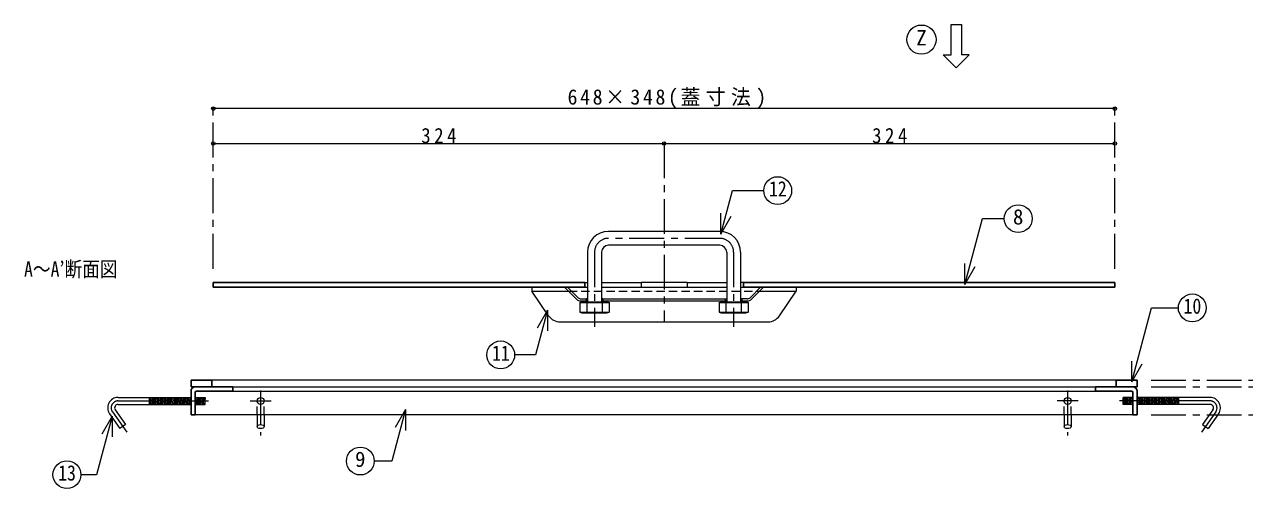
# Model space of a CAD drawing. Units: millimetres at full size, sheet at 1:5. Extents: x -1062 to 963, y -702 to 703.
# Drawn here: x -590 to 287, y -195 to 139 of the extents above; entities that cross this region are included whole.
import ezdxf
from ezdxf.enums import TextEntityAlignment as Align

# ---------------------------------------------------------------- set-up
doc = ezdxf.new("R2010")
doc.units = ezdxf.units.MM
doc.header["$LTSCALE"] = 5
doc.header["$PDMODE"] = 32
doc.header["$PDSIZE"] = 2.5
doc.linetypes.add('CHAIN1', pattern=[8, 5, -1, 1, -1])
doc.linetypes.add('DASHED1', pattern=[1.8, 1.2, -0.6])
doc.layers.add('0-A', color=4, linetype='Continuous', lineweight=9)
doc.styles.add('ＭＳ ゴシック', font='')
doc.styles.get('ＭＳ ゴシック').set_extended_font_data('MS Gothic')

msp = doc.modelspace()

# ---------------------------------------------------------------- linework, layer by layer
at = {"layer": '0-A'}
for p, q in [((76.352, 138.759), (83.852, 138.759)), ((76.352, 116.884), (76.352, 138.759)), ((83.852, 138.759), (83.852, 116.884)), ((70.727, 116.884), (76.352, 116.884)), ((194.102, 78.209), (-453.898, 78.209)), ((-453.898, 53.209), (-129.898, 53.209)), ((-129.898, 53.209), (194.102, 53.209)), ((-113.315, -46.791), (-146.481, -46.791)), ((-146.481, -49.991), (-113.315, -49.991)), ((-212.875, -70.624), (-224.898, -52.991)), ((-184.898, -58.491), (-185.898, -58.491)), ((-184.898, -59.991), (-185.898, -59.991)), ((-173.898, -58.491), (-174.898, -58.491)), ((-173.898, -59.991), (-174.898, -59.991)), ((-85.898, -58.491), (-84.898, -58.491)), ((-84.898, -59.991), (-85.898, -59.991)), ((-74.898, -58.491), (-73.898, -58.491)), ((-73.898, -59.991), (-74.898, -59.991)), ((-46.921, -70.624), (-34.898, -52.991)), ((-204.613, -74.991), (-55.183, -74.991)), ((195.102, -116.791), (-454.898, -116.791)), ((-499.797, -134.291), (-499.797, -129.291)), ((-498.927, -129.291), (-499.335, -134.291)), ((-497.923, -129.291), (-498.332, -134.291)), ((-496.92, -129.291), (-497.328, -134.291)), ((-495.917, -129.291), (-496.325, -134.291)), ((-494.913, -129.291), (-495.322, -134.291)), ((-493.91, -129.291), (-494.318, -134.291)), ((-492.907, -129.291), (-493.315, -134.291)), ((-491.903, -129.291), (-492.312, -134.291)), ((-490.9, -129.291), (-491.308, -134.291)), ((-489.897, -129.291), (-490.305, -134.291)), ((-488.893, -129.291), (-489.302, -134.291)), ((-487.89, -129.291), (-488.298, -134.291)), ((-486.887, -129.291), (-487.295, -134.291)), ((-485.883, -129.291), (-486.292, -134.291)), ((-484.88, -129.291), (-485.288, -134.291)), ((-483.877, -129.291), (-484.285, -134.291)), ((-482.873, -129.291), (-483.282, -134.291)), ((-481.87, -129.291), (-482.278, -134.291)), ((-480.867, -129.291), (-481.275, -134.291)), ((-479.863, -129.291), (-480.272, -134.291)), ((-478.86, -129.291), (-479.269, -134.291)), ((-477.857, -129.291), (-478.265, -134.291)), ((-476.853, -129.291), (-477.262, -134.291)), ((-475.85, -129.291), (-476.259, -134.291)), ((-474.847, -129.291), (-475.255, -134.291)), ((-473.843, -129.291), (-474.252, -134.291)), ((-472.84, -129.291), (-473.249, -134.291)), ((-471.837, -129.291), (-472.245, -134.291)), ((-470.833, -129.291), (-471.242, -134.291)), ((-469.898, -130.124), (-470.239, -134.291)), ((-466.82, -129.291), (-466.898, -130.246)), ((-465.817, -129.291), (-466.225, -134.291)), ((-464.813, -129.291), (-465.222, -134.291)), ((-463.81, -129.291), (-464.219, -134.291)), ((-462.807, -129.291), (-463.215, -134.291)), ((-461.803, -129.291), (-462.212, -134.291)), ((-460.8, -129.291), (-461.209, -134.291)), ((-459.797, -129.291), (-460.205, -134.291)), ((200.001, -129.291), (200.409, -134.291)), ((201.004, -129.291), (201.412, -134.291)), ((202.007, -129.291), (202.416, -134.291)), ((203.011, -129.291), (203.419, -134.291)), ((204.014, -129.291), (204.422, -134.291)), ((205.017, -129.291), (205.426, -134.291)), ((206.021, -129.291), (206.429, -134.291)), ((207.024, -129.291), (207.102, -130.246)), ((210.102, -130.124), (210.442, -134.291)), ((211.037, -129.291), (211.446, -134.291)), ((212.04, -129.291), (212.449, -134.291)), ((213.044, -129.291), (213.452, -134.291)), ((214.047, -129.291), (214.456, -134.291)), ((215.05, -129.291), (215.459, -134.291)), ((216.054, -129.291), (216.462, -134.291)), ((217.057, -129.291), (217.466, -134.291)), ((218.06, -129.291), (218.469, -134.291)), ((219.064, -129.291), (219.472, -134.291)), ((220.067, -129.291), (220.476, -134.291)), ((221.07, -129.291), (221.479, -134.291)), ((222.074, -129.291), (222.482, -134.291)), ((223.077, -129.291), (223.486, -134.291)), ((224.08, -129.291), (224.489, -134.291)), ((225.084, -129.291), (225.492, -134.291)), ((226.087, -129.291), (226.496, -134.291)), ((227.09, -129.291), (227.499, -134.291)), ((228.094, -129.291), (228.502, -134.291)), ((229.097, -129.291), (229.506, -134.291)), ((230.1, -129.291), (230.509, -134.291)), ((231.104, -129.291), (231.512, -134.291)), ((232.107, -129.291), (232.516, -134.291)), ((233.11, -129.291), (233.519, -134.291)), ((234.114, -129.291), (234.522, -134.291)), ((235.117, -129.291), (235.526, -134.291)), ((236.12, -129.291), (236.529, -134.291)), ((237.124, -129.291), (237.532, -134.291)), ((238.127, -129.291), (238.536, -134.291)), ((239.13, -129.291), (239.539, -134.291)), ((240.001, -134.291), (240.001, -129.291)), ((207.102, -141.791), (-466.898, -141.791)), ((-422.398, -141.791), (-422.398, -150.288)), ((-417.398, -141.791), (-417.398, -150.288)), ((157.602, -141.791), (157.602, -150.288)), ((162.602, -141.791), (162.602, -150.288))]:
    msp.add_line(p, q, dxfattribs=at)
at = {"layer": '0-A', "linetype": 'CHAIN1'}
for p, q in [((-453.898, -36.791), (-453.898, 78.209)), ((194.102, -36.791), (194.102, 78.209)), ((-129.898, 53.209), (-129.898, -74.991)), ((-89.898, -14.991), (-169.898, -14.991)), ((-179.898, -24.991), (-179.898, -78.491)), ((-79.898, -24.991), (-79.898, -78.491)), ((220.102, -116.791), (360.102, -116.791)), ((220.102, -121.791), (360.102, -121.791)), ((-419.898, -124.291), (-419.898, -156.722)), ((160.102, -124.291), (160.102, -156.722)), ((-526.389, -139.659), (-516.078, -154.384)), ((-522.293, -131.791), (-454.797, -131.791)), ((-427.398, -131.791), (-412.398, -131.791)), ((167.602, -131.791), (152.602, -131.791)), ((262.497, -131.791), (195.001, -131.791)), ((266.593, -139.659), (256.282, -154.384)), ((220.102, -141.791), (360.102, -141.791))]:
    msp.add_line(p, q, dxfattribs=at)
at = {"layer": '0-A', "color": 7, "lineweight": 18}
for p, q in [((-89.19, -11.981), (-89.19, 3.019)), ((-89.19, -11.981), (-81.69, 1.009)), ((86.185, -48.144), (98.866, -0.821)), ((98.866, -0.821), (114.603, -0.821)), ((-89.898, -9.991), (-169.898, -9.991)), ((-184.898, -24.991), (-184.898, -60.491)), ((-174.898, -24.991), (-174.898, -60.491)), ((-89.898, -19.991), (-169.898, -19.991)), ((-84.898, -24.991), (-84.898, -49.991)), ((-74.898, -24.991), (-74.898, -49.991)), ((86.185, -48.144), (86.185, -33.144)), ((86.185, -48.144), (93.685, -35.154)), ((-224.898, -49.991), (-224.898, -52.991)), ((-192.277, -59.112), (-201.398, -49.991)), ((-191.655, -57.612), (-199.277, -49.991)), ((-186.898, -46.791), (-184.898, -46.791)), ((-186.898, -49.991), (-184.898, -49.991)), ((-174.898, -46.791), (-146.481, -46.791)), ((-174.898, -49.991), (-146.481, -49.991)), ((-146.481, -46.791), (-146.481, -49.991)), ((-113.315, -46.791), (-113.315, -49.991)), ((-113.315, -46.791), (-84.898, -46.791)), ((-113.315, -49.991), (-84.898, -49.991)), ((-84.898, -49.991), (-84.898, -60.491)), ((-72.898, -46.791), (-74.898, -46.791)), ((-74.898, -49.991), (-74.898, -60.491)), ((-74.898, -49.991), (-72.898, -49.991)), ((-68.141, -57.612), (-60.519, -49.991)), ((-67.519, -59.112), (-58.398, -49.991)), ((-34.898, -49.991), (-34.898, -52.991)), ((-224.898, -52.991), (-198.398, -52.991)), ((-190.398, -60.991), (-169.398, -60.991)), ((-190.398, -60.991), (-190.398, -67.991)), ((-190.155, -59.991), (-185.898, -59.991)), ((-188.898, -60.491), (-170.898, -60.491)), ((-185.398, -60.991), (-185.398, -67.991)), ((-179.898, -60.491), (-174.398, -60.991)), ((-174.398, -60.991), (-170.898, -60.491)), ((-174.398, -60.991), (-174.398, -67.991)), ((-173.898, -58.491), (-85.898, -58.491)), ((-170.898, -60.491), (-169.398, -60.991)), ((-169.398, -60.991), (-169.398, -67.991)), ((-90.398, -60.991), (-69.398, -60.991)), ((-88.898, -60.491), (-70.898, -60.491)), ((-85.898, -58.491), (-85.898, -59.991)), ((-85.398, -60.991), (-79.898, -60.491)), ((-85.398, -60.991), (-85.398, -67.991)), ((-74.398, -60.991), (-74.398, -67.991)), ((-61.398, -52.991), (-34.898, -52.991)), ((-213.714, -66.542), (-221.214, -79.533)), ((-213.714, -66.542), (-213.714, -81.542)), ((-190.398, -67.991), (-169.398, -67.991)), ((-190.398, -67.991), (-188.898, -68.491)), ((-188.898, -68.491), (-185.398, -67.991)), ((-188.898, -68.491), (-170.898, -68.491)), ((-169.398, -67.991), (-170.898, -68.491)), ((-90.398, -67.991), (-69.398, -67.991)), ((-88.898, -68.491), (-85.398, -67.991)), ((-69.398, -67.991), (-70.898, -68.491)), ((206.168, -118.193), (206.168, -103.193)), ((206.168, -118.193), (213.668, -105.203)), ((-439.898, -121.791), (180.102, -121.791)), ((-522.293, -129.291), (-469.898, -129.291)), ((-466.898, -129.291), (-459.797, -129.291)), ((-459.797, -134.291), (-459.797, -129.291)), ((-439.898, -124.791), (180.102, -124.791)), ((200.001, -134.291), (200.001, -129.291)), ((207.102, -129.291), (200.001, -129.291)), ((262.497, -129.291), (210.102, -129.291)), ((-522.293, -134.291), (-469.898, -134.291)), ((-466.898, -134.291), (-459.797, -134.291)), ((-315.689, -138.011), (-323.189, -151.001)), ((-315.689, -138.011), (-315.689, -153.011)), ((207.102, -134.291), (200.001, -134.291)), ((262.497, -134.291), (210.102, -134.291)), ((-526.449, -142.659), (-533.949, -155.649)), ((-528.437, -141.093), (-520.994, -151.722)), ((-526.449, -142.659), (-526.449, -157.659)), ((268.641, -141.093), (261.198, -151.722))]:
    msp.add_line(p, q, dxfattribs=at)
at = {"layer": '0-A', "color": 5, "lineweight": 25}
for p, q in [((-453.898, -46.791), (-453.898, -49.991)), ((-453.898, -46.791), (-186.898, -46.791)), ((-453.898, -49.991), (-186.898, -49.991)), ((-186.898, -46.791), (-186.898, -49.991)), ((-72.898, -46.791), (194.102, -46.791)), ((-72.898, -46.791), (-72.898, -49.991)), ((-72.898, -49.991), (194.102, -49.991)), ((194.102, -46.791), (194.102, -49.991)), ((-469.898, -121.791), (-469.898, -116.791)), ((-469.898, -116.791), (-454.898, -116.791)), ((-439.898, -121.791), (-469.898, -121.791)), ((-454.898, -121.791), (-454.898, -116.791)), ((-439.898, -121.791), (-439.898, -124.791)), ((180.102, -121.791), (210.102, -121.791)), ((180.102, -121.791), (180.102, -124.791)), ((210.102, -116.791), (195.102, -116.791)), ((195.102, -121.791), (195.102, -116.791)), ((210.102, -121.791), (210.102, -116.791)), ((-469.898, -124.791), (-469.898, -141.791)), ((-466.898, -125.791), (-466.898, -141.791)), ((-439.898, -124.791), (-465.898, -124.791)), ((180.102, -124.791), (206.102, -124.791)), ((207.102, -125.791), (207.102, -141.791)), ((210.102, -124.791), (210.102, -141.791)), ((-469.898, -141.791), (-466.898, -141.791)), ((210.102, -141.791), (207.102, -141.791))]:
    msp.add_line(p, q, dxfattribs=at)
at = {"layer": '0-A', "linetype": 'DASHED1'}
for p, q in [((-198.398, -52.991), (-61.398, -52.991)), ((-422.398, -141.791), (-422.398, -131.791)), ((-417.398, -141.791), (-417.398, -131.791)), ((157.602, -141.791), (157.602, -131.791)), ((162.602, -141.791), (162.602, -131.791))]:
    msp.add_line(p, q, dxfattribs=at)
at = {"layer": '0-A'}
msp.add_lwpolyline([(70.727, 116.884), (80.102, 107.509), (89.477, 116.884), (83.852, 116.884)], dxfattribs=at)
at = {"layer": '0-A', "color": 7, "lineweight": 18}
for points in [[(-89.19, -11.981), (-80.804, 19.315), (-58.23, 19.315)], [(-190.398, -60.991), (-188.898, -60.491), (-185.398, -60.991), (-179.898, -60.491)], [(-189.534, -58.491), (-185.898, -58.491), (-185.898, -59.991)], [(-173.898, -58.491), (-173.898, -59.991), (-85.898, -59.991)], [(-90.398, -60.991), (-88.898, -60.491), (-85.398, -60.991)], [(-90.398, -60.991), (-90.398, -67.991), (-88.898, -68.491), (-70.898, -68.491)], [(-79.898, -60.491), (-74.398, -60.991), (-70.898, -60.491), (-69.398, -60.991), (-69.398, -67.991)], [(-70.262, -58.491), (-73.898, -58.491), (-73.898, -59.991), (-69.641, -59.991)], [(-213.714, -66.542), (-222.343, -98.745), (-237.306, -98.745)], [(-185.398, -67.991), (-179.898, -68.491), (-174.398, -67.991), (-170.898, -68.491)], [(-85.398, -67.991), (-79.898, -68.491), (-74.398, -67.991), (-70.898, -68.491)], [(206.168, -118.193), (220.434, -64.952), (239.717, -64.952)], [(-524.341, -138.225), (-516.898, -148.854), (-520.994, -151.722)], [(-315.689, -138.011), (-325.606, -175.022), (-338.211, -175.022)], [(264.545, -138.225), (257.102, -148.854), (261.198, -151.722)], [(-526.449, -142.659), (-537.745, -184.814), (-549.092, -184.814)]]:
    msp.add_lwpolyline(points, dxfattribs=at)
for centre, radius in [((55.102, 127.822), 10.5), ((-48.23, 19.315), 10), ((124.603, -0.821), 10), ((249.717, -64.952), 10), ((-247.306, -98.745), 10), ((-348.211, -175.022), 10), ((-559.092, -184.814), 10)]:
    msp.add_circle(centre, radius, dxfattribs=at)
at = {"layer": '0-A'}
for centre in [(-419.898, -131.791), (160.102, -131.791)]:
    msp.add_circle(centre, 2.5, dxfattribs=at)
at = {"layer": '0-A', "color": 7, "lineweight": 18}
for centre, radius, start, end in [((-169.898, -24.991), 15, 90, 180), ((-89.898, -24.991), 15, 0, 90), ((-169.898, -24.991), 5, 90, 180), ((-89.898, -24.991), 5, 0, 90), ((-190.155, -56.991), 3, 225, 270), ((-189.534, -55.491), 3, 225, 270), ((-70.262, -55.491), 3, 270, 315), ((-69.641, -56.991), 3, 270, 315), ((-522.293, -136.791), 7.5, 90, 215), ((262.497, -136.791), 7.5, 325, 90), ((-522.293, -136.791), 2.5, 90, 215), ((262.497, -136.791), 2.5, 325, 90)]:
    msp.add_arc(centre, radius, start, end, dxfattribs=at)
at = {"layer": '0-A', "linetype": 'CHAIN1'}
for centre, radius, start, end in [((-169.898, -24.991), 10, 90, 180), ((-89.898, -24.991), 10, 0, 90), ((-522.293, -136.791), 5, 90, 215), ((262.497, -136.791), 5, 325, 90)]:
    msp.add_arc(centre, radius, start, end, dxfattribs=at)
at = {"layer": '0-A'}
for centre, start, end in [((-204.613, -64.991), 214.28688, 270), ((-55.183, -64.991), 270, 325.71312)]:
    msp.add_arc(centre, 10, start, end, dxfattribs=at)
at = {"layer": '0-A', "color": 5, "lineweight": 25}
for centre, radius, start, end in [((-466.898, -124.791), 3, 90, 180), ((207.102, -124.791), 3, 0, 90), ((-465.898, -125.791), 1, 90, 180), ((206.102, -125.791), 1, 0, 90)]:
    msp.add_arc(centre, radius, start, end, dxfattribs=at)
at = {"layer": '0-A'}
for centre in [(-419.898, -150.278), (160.102, -150.278)]:
    msp.add_ellipse(centre, major_axis=(2.5, 0), ratio=0.57, dxfattribs=at)
for p in [(-453.898, 78.209), (194.102, 78.209), (-453.898, 53.209), (-129.898, 53.209), (194.102, 53.209)]:
    msp.add_point(p, dxfattribs=at)

# ---------------------------------------------------------------- texts
at = {"layer": '0-A', "color": 7, "style": 'ＭＳ ゴシック'}
for s, p in [('Z', (51.352, 120.322)), ('8', (120.853, -8.321)), ('9', (-351.961, -182.522))]:
    msp.add_text(s, height=11, dxfattribs=at).set_placement(p, align=Align.BOTTOM_LEFT)
at = {"layer": '0-A', "color": 7, "style": 'ＭＳ ゴシック', "width": 0.85}
for s, p in [('12', (-54.48, 11.815)), ('A～A’断面図', (-589.898, -45.891)), ('10', (243.467, -72.452)), ('11', (-253.556, -106.245)), ('13', (-565.342, -192.314))]:
    msp.add_text(s, height=11, dxfattribs=at).set_placement(p, align=Align.BOTTOM_LEFT)
at = {"layer": '0-A', "color": 7, "char_height": 11, "attachment_point": 7, "style": 'ＭＳ ゴシック'}
for s, insert in [('\\T1.27;\\W0.95;648×348(蓋寸法)', (-199.273, 78.209)), ('\\T1.38;\\W0.9;324', (-304.398, 53.209)), ('\\T1.38;\\W0.9;324', (19.602, 53.209))]:
    msp.add_mtext(s, dxfattribs=dict(at, insert=insert))

doc.saveas('drawing.dxf')
